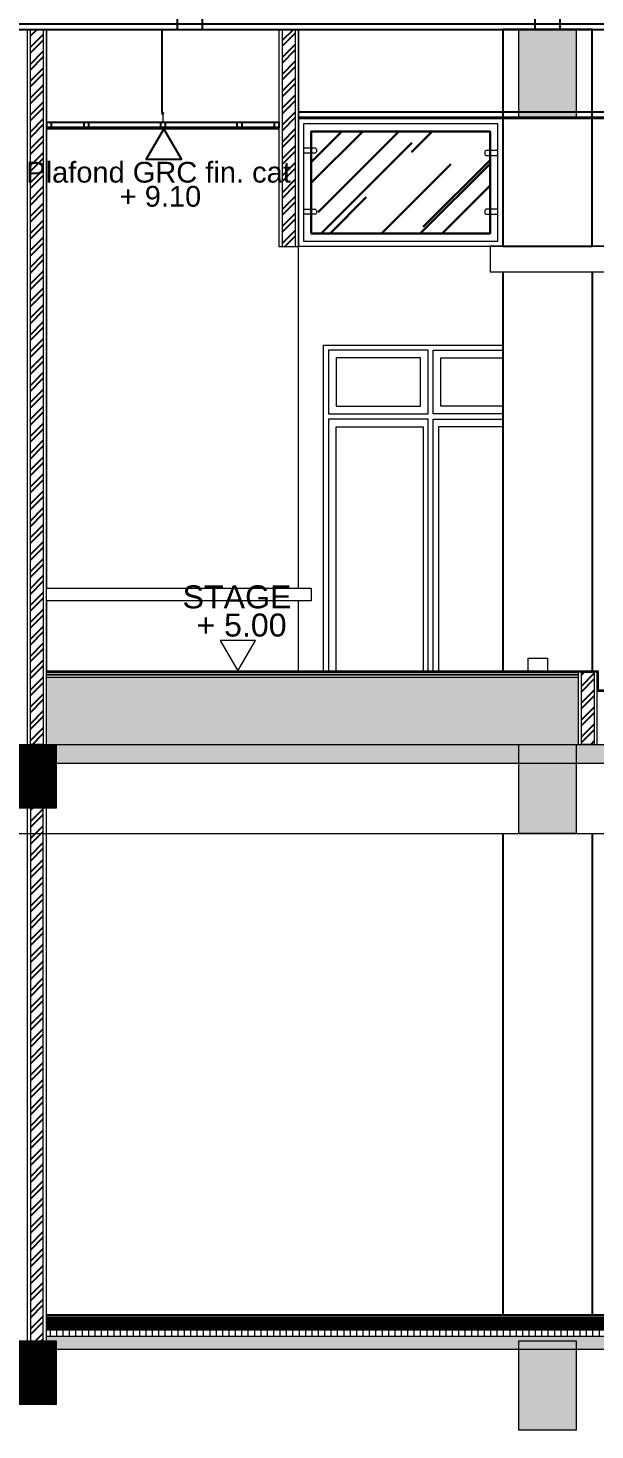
# Model space of a CAD drawing. Header units: inches. Extents: x 249 to 1192, y -18 to 440.
# Drawn here: x 688.09 to 692.53, y 258.08 to 269.07 of the extents above; entities that cross this region are included whole.
import ezdxf
from ezdxf.enums import TextEntityAlignment as Align

# ---------------------------------------------------------------- set-up
doc = ezdxf.new("R2010")
doc.units = ezdxf.units.IN
doc.header["$MEASUREMENT"] = 0
for name, color, linetype, lineweight in [('ARSIR BETON', 8, 'Continuous', 0), ('ARSIR KERAMIK', 66, 'Continuous', 25), ('ARSIR WARNA', 66, 'Continuous', 0), ('BALOK', 3, 'Continuous', 20), ('BESI', 201, 'Continuous', 0), ('DIMENSI', 85, 'Continuous', 20), ('DINDING', 6, 'Continuous', 0), ('DINDING2', 137, 'Continuous', 20), ('KACA', 141, 'Continuous', 30), ('KUSEN', 16, 'Continuous', 15), ('LANTAI', 135, 'Continuous', 9), ('TEXT (KET. RUANG)', 7, 'Continuous', 5), ('TEXT (KETERANGAN)', 7, 'Continuous', 25)]:
    doc.layers.add(name, color=color, linetype=linetype, lineweight=lineweight)
for name, color, linetype in [('ARSIR DINDING', 64, 'Continuous'), ('ATAP', 123, 'Continuous'), ('KOLOM', 5, 'Continuous'), ('KUDA-KUDA', 165, 'Continuous'), ('PLAFOND', 42, 'Continuous')]:
    doc.layers.add(name, color=color, linetype=linetype)
doc.styles.add('ARIAL', font='arial.ttf')
doc.styles.get("Standard").update_dxf_attribs({"font": 'arial.ttf'})
doc.linetypes.add('BATTING', pattern='A,0.0001,-0.1,[134,ltypeshp.shx,S=0.1,R=0,X=-0.1,Y=0],-0.2,[134,ltypeshp.shx,S=0.1,R=180,X=0.1,Y=0],-0.1', length=0.4001)
pattern_1 = [(45, (648.563447, 127.8283244), (-0.0044194174, 0.0044194174), []), (135, (648.563447, 127.8283244), (-0.0044194174, -0.0044194174), [])]
pattern_2 = [(45, (648.563447, 123.1533244), (-0.0044194174, 0.0044194174), []), (135, (648.563447, 123.1533244), (-0.0044194174, -0.0044194174), [])]

# ---------------------------------------------------------------- blocks, each defined once
blk = doc.blocks.new('B1')
at = {"layer": 'ARSIR BETON'}
blk.add_hatch(color=256, dxfattribs=at).paths.add_polyline_path([(364.645, 149.933), (364.195, 149.933), (364.195, 149.233), (364.645, 149.233)])
at = {"layer": 'BALOK'}
blk.add_lwpolyline([(364.195, 149.933), (364.645, 149.933), (364.645, 149.233), (364.195, 149.233)], close=True, dxfattribs=at)
blk = doc.blocks.new('PEIL LANTAI')
at = {"color": 1}
blk.add_lwpolyline([(2106.659, 1042.576), (2106.797, 1042.337), (2106.935, 1042.576)], close=True, dxfattribs=at)
for tag, p in [('RUANG', (2106.826, 1042.775)), ('ELEVASI', (2106.826, 1042.553))]:
    blk.add_attdef(tag, text='', height=0.181).set_placement(p, align=Align.BOTTOM_CENTER)
blk = doc.blocks.new('BAHAN')
at = {"layer": 'TEXT (KETERANGAN)', "color": 1}
blk.add_lwpolyline([(707.032, 209.695), (707.231, 209.349), (706.832, 209.349)], close=True, dxfattribs=at)
at = {"layer": 'TEXT (KETERANGAN)', "style": 'ARIAL'}
for tag, p in [('BAHAN', (707.068, 209.013)), ('ELEVASI', (707.068, 208.738))]:
    blk.add_attdef(tag, text='', height=0.236, dxfattribs=at).set_placement(p, align=Align.BOTTOM_CENTER)
blk = doc.blocks.new('POTONGAN AA')
at = {"layer": 'ARSIR BETON'}
h = blk.add_hatch(dxfattribs=at)
h.set_pattern_fill('ANSI37', color=256, scale=0.075, style=0)
h.set_pattern_definition([(45, (366.442179, 14.045192), (-0.00662912607, 0.00662912607), []), (135, (366.442179, 14.045192), (-0.00662912607, -0.00662912607), [])])
h.paths.add_polyline_path([(677.788, 127.978), (677.788, 127.828), (730.413, 127.828), (730.413, 127.978)])
h = blk.add_hatch(dxfattribs=at)
h.set_pattern_fill('ANSI37', color=256, scale=0.05, style=0)
h.set_pattern_definition(pattern_1)
h.paths.add_polyline_path([(683.788, 127.978), (683.788, 127.478), (683.488, 127.478), (683.488, 127.978)])
h = blk.add_hatch(dxfattribs=at)
h.set_pattern_fill('ANSI37', color=256, scale=0.05, style=0)
h.set_pattern_definition(pattern_1)
h.paths.add_polyline_path([(683.788, 127.978), (683.788, 127.478), (683.488, 127.478), (683.488, 127.978)])
h = blk.add_hatch(dxfattribs=at)
h.set_pattern_fill('ANSI37', color=256, scale=0.05, style=0)
h.set_pattern_definition([(45, (683.712846, 123.3883244), (-0.0044194174, 0.0044194174), []), (135, (683.712846, 123.3883244), (-0.0044194174, -0.0044194174), [])])
h.paths.add_polyline_path([(695.563, 123.468), (683.713, 123.468), (683.713, 123.388), (695.563, 123.388)])
h = blk.add_hatch(dxfattribs=at)
h.set_pattern_fill('_USER', color=256, scale=0.05, angle=90, style=0, pattern_type=0)
h.set_pattern_definition([(90, (683.712846, 123.338324), (-0.05, 3e-18), [])])
h.paths.add_polyline_path([(695.563, 123.388), (683.713, 123.388), (683.713, 123.338), (695.563, 123.338)])
h = blk.add_hatch(dxfattribs=at)
h.set_pattern_fill('ANSI37', color=256, scale=0.05, style=0)
h.set_pattern_definition(pattern_2)
h.paths.add_polyline_path([(683.788, 123.303), (683.788, 122.803), (683.488, 122.803), (683.488, 123.303)])
h = blk.add_hatch(dxfattribs=at)
h.set_pattern_fill('ANSI37', color=256, scale=0.05, style=0)
h.set_pattern_definition(pattern_2)
h.paths.add_polyline_path([(683.788, 123.303), (683.788, 122.803), (683.488, 122.803), (683.488, 123.303)])
at = {"layer": 'ARSIR DINDING'}
h = blk.add_hatch(dxfattribs=at)
h.set_pattern_fill('ANSI32', color=256, scale=0.25, style=0)
h.set_pattern_definition([(45, (683.587925, 127.97832), (-0.0662913, 0.0662913), []), (45, (683.63212, 127.97832), (-0.0662913, 0.0662913), [])])
h.paths.add_polyline_path([(683.688, 133.583), (683.588, 133.583), (683.588, 127.978), (683.688, 127.978)])
h = blk.add_hatch(dxfattribs=at)
h.set_pattern_fill('ANSI32', color=256, scale=0.25, style=0)
h.set_pattern_definition([(45, (685.56242, 131.87832), (-0.0662913, 0.0662913), []), (45, (685.60661, 131.87832), (-0.0662913, 0.0662913), [])])
h.paths.add_polyline_path([(685.662, 133.583), (685.562, 133.583), (685.562, 131.878), (685.662, 131.878)])
h = blk.add_hatch(dxfattribs=at)
h.set_pattern_fill('ANSI32', color=256, scale=0.25, style=0)
h.set_pattern_definition([(45, (687.90273, 127.74332), (-0.066291, 0.066291), []), (45, (687.94692, 127.74332), (-0.066291, 0.066291), [])])
h.paths.add_polyline_path([(687.903, 128.543), (688.003, 128.543), (688.003, 127.978), (687.903, 127.978)])
h = blk.add_hatch(dxfattribs=at)
h.set_pattern_fill('ANSI32', color=256, scale=0.25, style=0)
h.set_pattern_definition([(45, (683.58785, 123.23332), (-0.0662913, 0.0662913), []), (45, (683.63204, 123.23332), (-0.0662913, 0.0662913), [])])
h.paths.add_polyline_path([(683.588, 123.233), (683.688, 123.233), (683.688, 127.478), (683.588, 127.478)])
at = {"layer": 'ARSIR WARNA'}
h = blk.add_hatch(dxfattribs=at)
h.set_pattern_fill('AR-SAND', color=256, scale=0.025, style=0)
h.set_pattern_definition([(37.5, (683.712943, 128.103324), (-0.00157483, 0.0481706), [0, -0.038, 0, -0.0425, 0, -0.040625]), (7.5, (683.71294, 128.103324), (0.0442444, 0.0705537), [0, -0.0205, 0, -0.03425, 0, -0.013125]), (327.5, (683.682193, 128.103324), (0.07785355, 0.00014148), [0, -0.0125, 0, -0.045, 0, -0.05875]), (317.5, (683.68219, 128.103324), (0.0751532, 0.0219419), [0, -0.00625, 0, -0.0295, 0, -0.03375])])
h.paths.add_polyline_path([(687.878, 127.978), (687.878, 128.503), (683.713, 128.503), (683.713, 127.978)])
h = blk.add_hatch(dxfattribs=at)
h.set_pattern_fill('AR-SAND', color=256, scale=0.025, style=0)
h.set_pattern_definition([(37.5, (683.712846, 123.238324), (-0.00157483, 0.0481706), [0, -0.038, 0, -0.0425, 0, -0.040625]), (7.5, (683.712846, 123.238324), (0.04424442, 0.07055365), [0, -0.0205, 0, -0.03425, 0, -0.013125]), (327.5, (683.682096, 123.238324), (0.07785355, 0.00014148), [0, -0.0125, 0, -0.045, 0, -0.05875]), (317.5, (683.682096, 123.238324), (0.07515317, 0.0219419), [0, -0.00625, 0, -0.0295, 0, -0.03375])])
h.paths.add_polyline_path([(695.563, 123.338), (683.713, 123.338), (683.713, 123.238), (695.563, 123.238)])
at = {"layer": 'KACA'}
h = blk.add_hatch(dxfattribs=at)
h.set_pattern_fill('AR-RROOF', color=256, scale=0.5, angle=45, style=0)
h.set_pattern_definition([(45, (685.7874, 131.9833), (0.42426, 1.13137), [7.5, -1, 2.5, -0.5]), (45, (686.0809, 132.6303), (-0.82378, 0.11667), [1.5, -0.165, 3, -0.375]), (45, (685.66367, 132.46062), (1.6016, 2.07536), [4, -0.7, 2, -0.5])])
h.paths.add_polyline_path([(685.787, 132.783), (685.787, 132.653), (685.817, 132.633, -1), (685.817, 132.613), (685.787, 132.613), (685.787, 132.173), (685.817, 132.153, -1), (685.817, 132.133), (685.787, 132.133), (685.787, 131.983), (687.188, 131.983), (687.188, 132.133), (687.158, 132.153, -1), (687.158, 132.173), (687.188, 132.173), (687.188, 132.593), (687.158, 132.613, -1), (687.158, 132.633), (687.188, 132.633), (687.188, 132.783)])
at = {"layer": 'ARSIR BETON'}
for points in [[(683.713, 123.338), (695.563, 123.338)], [(683.713, 123.238), (695.563, 123.238)]]:
    blk.add_lwpolyline(points, dxfattribs=at)
at = {"layer": 'ARSIR KERAMIK', "linetype": 'BATTING', "ltscale": 0.045}
blk.add_lwpolyline([(687.878, 128.523), (683.713, 128.523)], dxfattribs=at)
at = {"layer": 'ARSIR KERAMIK', "linetype": 'BATTING', "ltscale": 0.035}
blk.add_lwpolyline([(683.713, 123.483), (695.563, 123.483)], dxfattribs=at)
at = {"layer": 'ATAP'}
blk.add_lwpolyline([(679.663, 133.583), (719.612, 133.583), (719.612, 133.623), (679.663, 133.623)], close=True, dxfattribs=at)
at = {"layer": 'BALOK'}
blk.add_lwpolyline([(730.413, 127.828), (677.788, 127.828), (677.788, 127.978), (730.413, 127.978)], dxfattribs=at)
for points in [[(683.788, 127.978), (683.788, 127.478), (683.488, 127.478), (683.488, 127.978)], [(683.788, 127.978), (683.788, 127.478), (683.488, 127.478), (683.488, 127.978)], [(679.737, 127.278), (730.288, 127.278), (730.288, 127.828), (679.737, 127.828)], [(683.788, 123.303), (683.788, 122.803), (683.488, 122.803), (683.488, 123.303)], [(683.788, 123.303), (683.788, 122.803), (683.488, 122.803), (683.488, 123.303)]]:
    blk.add_lwpolyline(points, close=True, dxfattribs=at)
at = {"layer": 'BESI', "ltscale": 0.1}
for p, q in [((684.614, 133.583), (684.614, 132.933)), ((684.614, 133.583), (684.614, 132.933)), ((684.615, 133.583), (684.615, 132.934)), ((684.615, 133.583), (684.615, 132.934)), ((684.619, 132.931), (684.619, 133.583)), ((684.619, 132.931), (684.619, 133.583)), ((684.621, 132.93), (684.621, 133.583)), ((684.621, 132.93), (684.621, 133.583)), ((684.614, 132.933), (684.625, 132.927)), ((684.615, 132.934), (684.625, 132.928)), ((684.619, 132.915), (684.619, 132.93)), ((684.619, 132.915), (684.621, 132.915)), ((684.619, 132.915), (684.621, 132.915)), ((684.619, 132.915), (684.621, 132.915)), ((684.619, 132.915), (684.621, 132.915)), ((684.621, 132.915), (684.621, 132.929)), ((684.625, 132.928), (684.633, 132.928)), ((684.625, 132.927), (684.633, 132.927)), ((684.633, 132.928), (684.633, 132.927))]:
    blk.add_line(p, q, dxfattribs=at)
blk.add_lwpolyline([(684.625, 132.927), (684.625, 132.853), (684.626, 132.853), (684.626, 132.927)], dxfattribs=at)
at = {"layer": 'DINDING'}
for points in [[(683.563, 133.583), (683.563, 127.978), (683.713, 127.978), (683.713, 133.583)], [(685.687, 133.583), (685.687, 131.878), (685.537, 131.878), (685.537, 133.583)]]:
    blk.add_lwpolyline(points, dxfattribs=at)
for points in [[(688.088, 131.883), (687.988, 131.883), (687.188, 131.883), (687.188, 131.683), (687.288, 131.683), (688.088, 131.683)], [(687.878, 127.978), (688.028, 127.978), (688.028, 128.543), (687.878, 128.543)], [(683.563, 123.233), (683.713, 123.233), (683.713, 127.478), (683.563, 127.478)]]:
    blk.add_lwpolyline(points, close=True, dxfattribs=at)
at = {"layer": 'DINDING2'}
for points in [[(683.688, 133.583), (683.688, 127.978), (683.588, 127.978), (683.588, 133.583)], [(683.713, 133.583), (683.713, 129.203), (685.687, 129.203), (685.687, 133.583)], [(685.662, 133.583), (685.662, 131.878), (685.562, 131.878), (685.562, 133.583)], [(687.487, 128.553), (687.487, 128.653), (687.638, 128.653), (687.638, 128.553)], [(688.838, 128.103), (688.838, 128.253), (688.438, 128.253), (688.438, 128.403), (688.038, 128.403), (688.038, 128.553), (683.713, 128.553)], [(688.828, 128.103), (688.828, 128.243), (688.428, 128.243), (688.428, 128.393), (688.028, 128.393), (688.028, 128.543), (683.713, 128.543)], [(683.563, 127.978), (683.713, 127.978)]]:
    blk.add_lwpolyline(points, dxfattribs=at)
for points in [[(685.787, 129.103), (683.713, 129.103), (683.713, 129.203), (685.787, 129.203)], [(683.713, 128.553), (685.687, 128.553), (685.687, 129.103), (683.713, 129.103)], [(687.878, 128.503), (683.713, 128.503), (683.713, 128.543), (687.878, 128.543)], [(687.903, 128.543), (688.003, 128.543), (688.003, 127.978), (687.903, 127.978)], [(683.588, 123.233), (683.688, 123.233), (683.688, 127.478), (683.588, 127.478)]]:
    blk.add_lwpolyline(points, close=True, dxfattribs=at)
at = {"layer": 'KACA'}
blk.add_lwpolyline([(685.787, 131.983), (687.188, 131.983), (687.188, 132.783), (685.787, 132.783)], close=True, dxfattribs=at)
at = {"layer": 'KOLOM'}
blk.add_lwpolyline([(687.288, 131.883), (687.988, 131.883), (687.988, 133.583), (687.288, 133.583)], close=True, dxfattribs=at)
for points in [[(687.288, 131.683), (687.288, 128.553)], [(687.988, 131.683), (687.988, 128.553)], [(687.288, 127.278), (687.288, 123.503)], [(687.988, 127.278), (687.988, 123.503)]]:
    blk.add_lwpolyline(points, dxfattribs=at)
at = {"layer": 'KUDA-KUDA'}
for points in [[(684.936, 133.583), (684.936, 138.657), (684.736, 138.657), (684.736, 133.583)], [(687.738, 133.583), (687.738, 138.657), (687.538, 138.657), (687.538, 133.583)]]:
    blk.add_lwpolyline(points, dxfattribs=at)
at = {"layer": 'KUSEN'}
for points in [[(685.687, 131.883), (687.288, 131.883), (687.288, 132.883), (685.687, 132.883)], [(685.727, 131.923), (687.248, 131.923), (687.248, 132.843), (685.727, 132.843)], [(686.703, 131.068), (685.923, 131.068), (685.923, 130.568), (686.703, 130.568)], [(686.643, 131.008), (685.983, 131.008), (685.983, 130.628), (686.643, 130.628)]]:
    blk.add_lwpolyline(points, close=True, dxfattribs=at)
for points in [[(689.252, 132.883), (687.988, 132.883), (687.988, 131.883), (695.288, 131.883), (695.288, 132.883), (694.024, 132.883)], [(685.883, 128.553), (685.883, 131.108), (687.288, 131.108)], [(687.288, 130.568), (686.743, 130.568), (686.743, 131.068), (687.288, 131.068)], [(687.288, 130.628), (686.803, 130.628), (686.803, 131.008), (687.288, 131.008)], [(686.703, 128.553), (686.703, 130.528), (685.923, 130.528), (685.923, 128.553)], [(685.983, 128.553), (685.983, 130.468), (686.663, 130.468), (686.663, 128.553)], [(686.743, 128.553), (686.743, 130.528), (687.288, 130.528)], [(687.288, 130.468), (686.783, 130.468), (686.783, 128.553)]]:
    blk.add_lwpolyline(points, dxfattribs=at)
for points in [[(685.727, 132.653), (685.787, 132.653), (685.817, 132.653, -0.414214), (685.827, 132.643), (685.827, 132.623, -0.414214), (685.817, 132.613), (685.727, 132.613)], [(687.248, 132.633), (687.188, 132.633), (687.158, 132.633, 0.414214), (687.148, 132.623), (687.148, 132.603, 0.414214), (687.158, 132.593), (687.248, 132.593)], [(685.727, 132.173), (685.787, 132.173), (685.817, 132.173, -0.414214), (685.827, 132.163), (685.827, 132.143, -0.414214), (685.817, 132.133), (685.727, 132.133)], [(687.248, 132.173), (687.188, 132.173), (687.158, 132.173, 0.414214), (687.148, 132.163), (687.148, 132.143, 0.414214), (687.158, 132.133), (687.248, 132.133)]]:
    blk.add_lwpolyline(points, format="xyb", dxfattribs=at)
at = {"layer": 'LANTAI'}
for points in [[(683.713, 123.508), (695.563, 123.508)], [(683.713, 123.498), (695.563, 123.498)], [(683.713, 123.468), (695.563, 123.468)], [(683.713, 123.388), (695.563, 123.388)]]:
    blk.add_lwpolyline(points, dxfattribs=at)
at = {"layer": 'PLAFOND'}
for points in [[(689.302, 132.933), (685.687, 132.933)], [(689.302, 132.893), (685.687, 132.893)], [(689.252, 132.883), (685.687, 132.883)], [(685.537, 132.853), (683.713, 132.853)], [(685.537, 132.813), (683.713, 132.813)], [(685.537, 132.803), (683.713, 132.803)]]:
    blk.add_lwpolyline(points, dxfattribs=at)
for points in [[(683.713, 132.813), (683.753, 132.813), (683.753, 132.853), (683.713, 132.853)], [(684.005, 132.813), (684.045, 132.813), (684.045, 132.853), (684.005, 132.853)], [(684.605, 132.813), (684.645, 132.813), (684.645, 132.853), (684.605, 132.853)], [(685.205, 132.813), (685.245, 132.813), (685.245, 132.853), (685.205, 132.853)], [(685.497, 132.813), (685.537, 132.813), (685.537, 132.853), (685.497, 132.853)]]:
    blk.add_lwpolyline(points, close=True, dxfattribs=at)
for p in [(323.218, -16.35), (323.217, -21.955), (323.217, -26.63)]:
    blk.add_blockref('B1', p)
at = {"layer": 'DIMENSI'}
ref = blk.add_blockref('BAHAN', (1172.29, -11.828), dxfattribs=dict(at, xscale=-0.6897248955102668, yscale=0.6897248955102668, zscale=0.6897248955102668))
ref.add_attrib('ELEVASI', '+ 9.10', dxfattribs={"layer": 'TEXT (KETERANGAN)', "height": 0.1627, "style": 'ARIAL'}).set_placement((684.606, 132.144), align=Align.BOTTOM_CENTER)
ref.add_attrib('BAHAN', 'Plafond GRC fin. cat', dxfattribs={"layer": 'TEXT (KETERANGAN)', "height": 0.16274, "style": 'ARIAL'}).set_placement((684.591, 132.333), align=Align.BOTTOM_CENTER)
at = {"layer": 'TEXT (KET. RUANG)', "xscale": 0.9955542406471944, "yscale": 0.9955542406471944, "zscale": 0.9955542406471944}
blk.add_blockref('PEIL LANTAI', (-1412.219, -909.149), dxfattribs=at).add_auto_attribs({'ELEVASI': '+ 5.00', 'RUANG': 'STAGE '})

msp = doc.modelspace()

# ---------------------------------------------------------------- block references
at = {"layer": 'KUSEN'}
msp.add_blockref('POTONGAN AA', (4.5189, 135.4814), dxfattribs=at)

doc.saveas('drawing.dxf')
